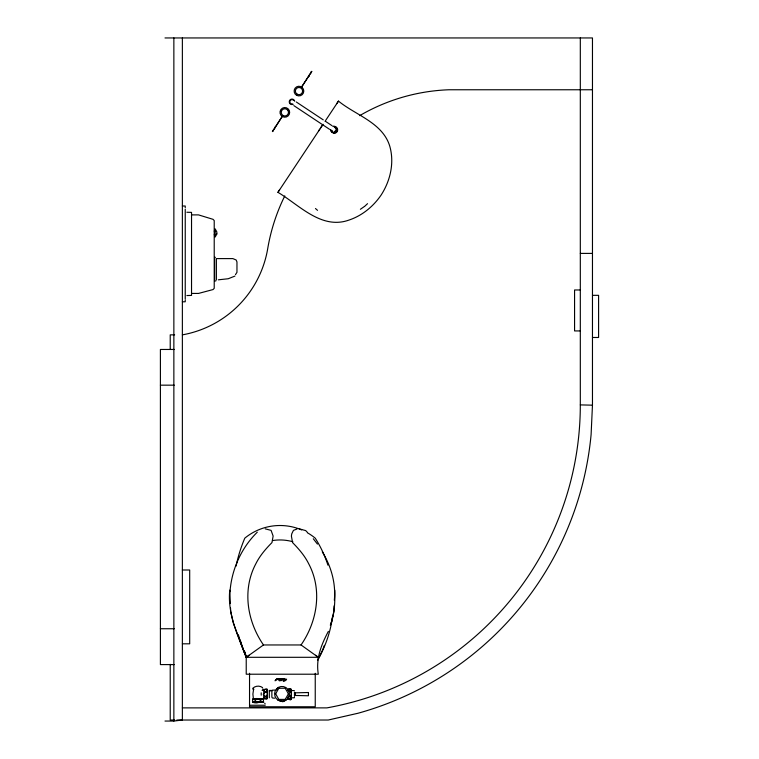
<?xml version="1.0" encoding="UTF-8"?>
<svg xmlns="http://www.w3.org/2000/svg" width="759" height="759" viewBox="0 0 759 759"><rect width="100%" height="100%" fill="white"/><g stroke="black" fill="none" stroke-linecap="round" stroke-linejoin="round"><path stroke-width="1.14" d="M334.093 605.872L333.865 611.488L331.256 622.778M334.33 600.255C336.019 583.358 331.123 566.242 322.3 551.888M164.997 37.95L592.466 37.95L592.466 405.173L591.1 434.575A319.994 319.994 0 0 1 358.011 713.251L328.258 720.025L176.847 720.025M288.259 690.254C287.727 687.597 292.794 688.565 291.114 691.107M263.99 689.656C264.749 696.411 271.267 686.155 263.99 689.656L263.933 698.527L266.732 699.048L267.234 697.113M288.192 690.567L288.23 689.997M294.473 697.217L294.283 697.806L291.152 697.806M230.015 591.603C231.656 569.383 241.353 547.789 257.301 532.163M288.23 698.422C291.323 690.775 292.794 704.836 288.259 697.948A7.448 4.62 0 0 0 288.325 698.944L291.171 698.944A7.448 4.62 0 0 0 291.171 697.663L290.991 697.36M264.018 697.113L263.99 698.489M245.024 651.943L246.229 657.303L246.229 674.21L318.296 674.21C315.735 658.708 321.275 644.657 328.372 631.365M331.19 623.054L330.355 625.255C334.672 614.078 335.08 601.972 334.747 590.141M263.696 701.819C256.324 704.542 264.948 692.806 263.24 702.36A7.078 4.355 -89.5 0 1 262.918 702.436M252.605 701.828L252.633 699.2L254.028 698.963C251.988 698.043 257.358 700.415 254.293 702.284A7.078 4.355 -89.5 0 1 252.946 702.331L252.491 701.819L253.155 702.407M315.564 655.254L318.296 657.303L246.229 657.303L263.477 644.96L301.048 644.96C317.357 621.346 322.518 589.847 308.704 563.785C304.729 555.787 298.837 548.918 292.576 542.609L291.399 536.063L291.76 533.824L293.439 530.38L297.006 529.014M275.64 693.84L278.838 688.252M285.213 699.409L288.411 693.821M254.037 698.849C263.534 696.753 261.181 704.959 253.079 702.426M311.275 72.124L301.323 87.475M309.283 75.132L308.704 76.384L309.492 75.198M311.797 71.327L310.697 72.978L311.427 72.276M279.587 189.797L277.936 192.331C299.207 204.939 321.351 229.873 348.827 220.129C362.081 215.736 373.267 206.533 381.103 195.082C390.354 180.813 394.528 162.805 389.775 146.212C382.631 122.626 355.753 115.273 338.476 101.099L325.023 121.374M288.192 697.967L287.528 697.938M291.171 690.538L288.325 690.538A7.448 4.62 0 0 1 288.325 689.257L291.171 689.314A7.448 4.62 0 0 1 291.171 690.538L294.378 690.614M274.767 127.673L275.261 126.933M311.702 71.479L311.247 72.152M272.434 131.203L273.041 130.282M273.221 130.406L272.434 131.601L272.908 130.491M275.441 127.057L274.957 127.797M301.266 87.57L311.399 71.934M311.465 71.839L311.209 72.219M272.842 130.994L282.576 115.89L273.031 130.709M318.457 131.108L319.729 129.201M323.078 124.296L277.946 192.321M320.383 128.214L322.357 125.254M336.768 103.622L338.476 101.099M267.026 691.041L267.234 690.756A5.93 3.757 0 0 0 267.234 689.514L264.018 689.542A5.93 3.757 0 0 0 264.018 690.756L264.227 691.041M262.861 702.398L255.47 701.733L255.707 699.115L261.039 698.83M276.086 690.168L278.515 687.455M277.263 688.973L277.955 688.309M364.605 206.391L367.536 203.668M235.47 274.625L236.96 272.329L236.96 261.931L236.163 260.005L232.861 258.601L216.381 258.601L216.381 279.777M246.229 657.303L248.971 655.254M216.011 280.792L214.636 281.153L214.636 257.292L215.328 257.292M266.732 696.326C270.555 687.028 257.481 695.529 266.732 696.326L267.234 697.388A5.93 3.757 0 0 1 267.234 698.631L264.018 698.603A5.93 3.757 0 0 1 264.018 697.388L266.732 696.971M283.781 679.134L282.898 679.912L282.746 679.077L280.745 680.832L281.969 679.324L280.678 678.935L279.217 680.776L281.864 678.935L282.528 679.001L281.969 679.666L283.297 678.954L282.86 679.675L284.321 678.963L283.97 679.599C286.361 678.081 282.955 680.462 283.961 679.039M360.383 209.294L364.358 206.524M288.771 696.857L288.771 696.126C292.414 697.9 292.329 689.912 288.771 691.658M234.939 276.086L228.231 278.743L218.326 279.824M287.452 699.058L282.756 701.79L279.938 700.149M285.128 700.32L281.817 701.316L278.515 700.32M186.875 295.545L191.534 295.412L191.534 212.387L186.875 212.254M164.997 721.05L173.858 721.05L182.369 720.025L182.369 37.95M253.402 698.982L252.899 694.03L253.629 689.106M250.356 705.234L265.223 705.234M272.405 690.225L274.654 690.035M262.377 689.134L263.136 689.106M262.149 698.963L263.098 698.906L261.883 698.935M253.563 701.62L254.237 701.591M254.739 699.437L255.47 699.428M254.739 701.733L255.47 701.733M258.088 698.897L254.293 698.935A7.078 4.355 -89.5 0 0 252.946 698.973L252.481 699.513M256.618 701.563L259.559 701.563M592.466 89.761L448.996 89.761A190.803 190.803 0 0 0 359.681 115.643M182.369 206.012L185.243 206.012L185.243 207.719M191.534 214.892L198.516 214.892L213.023 219.323L214.218 220.565L214.218 288.325L213.023 289.568L198.516 293.429L191.534 293.429M214.218 231.106L215.177 231.106M214.218 234.787L215.177 234.787M580.312 253.402L592.466 253.402M580.312 289.976L574.572 289.976L574.572 330.933L580.312 330.933M592.466 295.327L598.595 295.327L598.595 337.48L592.466 337.48M182.369 301.788L185.243 301.788L185.243 300.061M174.636 334.861L170.225 334.861L170.225 349.083M174.276 349.463L160.405 349.463L160.405 664.59L174.276 664.59M160.405 385.164L174.276 385.164M182.369 570L189.693 570L189.693 643.812L182.369 643.812M160.405 628.746L174.276 628.746M278.838 688.271L285.213 688.252L288.411 693.84M262.121 690.386L263.971 690.386M272.5 690.443L269.322 690.443L269.322 697.844M269.322 690.87L272.5 690.87M285.213 699.39L278.838 699.409L275.64 693.821M182.369 707.881L326.892 707.881A307.831 307.831 0 0 0 580.312 404.898L580.312 37.95M174.636 720.025L170.225 720.025L170.225 664.324M259.54 698.897L262.149 698.849M260.214 699.418L260.982 699.428M260.214 701.724L260.982 701.733M580.312 404.898L592.466 405.173M253.8 689.134L252.794 689.077L252.794 688.252C255.422 685.747 259.711 685.358 262.614 687.635M261.95 701.591L262.623 701.62M265.252 528.852L271.096 530.38L273.126 536.063L271.95 542.609C265.688 548.918 259.806 555.787 255.83 563.785C242.007 589.847 247.168 621.346 263.477 644.96M272.405 697.995L274.654 698.176M263.696 699.513L263.24 699.001A7.078 4.355 -89.5 0 0 262.197 698.982M299.274 528.852L305.697 530.598L307.224 532.163M296.257 101.953L323.268 119.875M293.828 105.605L329.529 129.305M325.829 121.573L331.958 125.643M301.048 644.96L318.296 657.303M315.478 208.526L317.537 210.347M277.756 699.371L278.591 700.215M264.673 703.147L265.147 703.868M313.287 538.757L317.442 544.099M230.338 603.623L229.778 590.141C227.283 613.984 238.079 635.9 246.277 657.56L233.336 623.054L230.66 611.488L230.527 608.12M315.241 673.318L315.241 706.771L249.54 706.771L249.54 673.271M294.862 692.834L294.862 695.462M294.473 692.085L294.473 696.24M291.238 689.381L291.238 698.821M290.725 690.965L290.725 691.658M290.725 696.126L290.725 696.857M288.287 696.468L288.259 698.821M271.864 691.895L271.864 697.341M267.31 689.618L267.31 696.62M266.732 691.421L266.732 692.104M264.521 691.421L264.521 692.104M264.521 696.326L264.521 696.971M261.2 692.825L261.2 695.178M185.243 209.247L185.243 299.037M173.858 37.95L173.858 721.05M182.369 334.861A105.425 105.425 0 0 0 267.709 248.658A190.803 190.803 0 0 1 284.796 195.888M292.443 103.974A2.192 2.192 0 0 1 289.929 101.118A2.192 2.192 0 0 1 293.648 100.368M334.985 127.664A2.192 2.154 -56.3 0 1 335.715 128.499M335.933 129.599A2.192 2.154 -56.3 0 1 334.178 131.62M335.801 132.265A2.818 2.789 -56.1 0 0 336.37 131.8A2.6 2.571 -56.1 0 1 335.81 132.151M335.136 132.569A2.818 2.789 -56.1 0 1 332.414 131.924M331.958 131.354A2.818 2.789 -56.1 0 1 331.655 130.69M334.283 127.066A2.818 2.789 -56.1 0 1 335.004 127.142M335.687 127.398A2.818 2.789 -56.1 0 1 336.275 127.825M332.755 126.307A3.264 3.235 -56.1 0 1 336.844 128.755A3.264 3.235 -56.1 0 1 334.026 132.654A3.264 3.235 -56.1 0 1 330.431 129.523M334.339 126.668A3.264 3.235 -56.1 0 1 337.66 129.817A3.264 3.235 -56.1 0 1 334.491 133.176A3.264 3.235 -56.1 0 1 331.18 130.026M335.81 127.474A2.818 2.789 -56.1 0 1 336.854 128.47M337.186 130.595A2.818 2.789 -56.1 0 1 333.116 132.427M332.527 132A2.818 2.789 -56.1 0 1 331.778 130.766M335.193 132.436A2.6 2.571 -56.1 0 1 333.856 132.474M335.696 127.673A2.6 2.571 -56.1 0 1 336.246 128.062M336.218 131.649A2.6 2.571 -56.1 0 1 335.687 132.075M332.138 131.241A2.6 2.571 -56.1 0 1 331.873 130.624M293.23 104.277A2.751 2.751 0 0 1 289.445 102.826A2.751 2.751 0 0 1 291.228 99.182A2.751 2.751 0 0 1 294.701 101.27M288.847 111.298A4.156 4.156 0 0 1 288.847 113.442M280.821 111.288A4.156 4.156 0 0 1 281.238 110.292M287.775 109.438A4.156 4.156 0 0 1 288.429 110.292M246.125 656.307A116.601 116.601 0 0 1 240.29 640.15M246.115 656.231A147.066 147.066 0 0 1 238.383 634.828M236.087 566.091A147.066 147.066 0 0 1 244.796 538.169A55.312 55.312 0 0 1 301.693 529.934M307.395 532.761A55.312 55.312 0 0 1 315.241 538.169A117.142 117.142 0 0 1 327.926 565.151M332.698 615.454A117.142 117.142 0 0 1 317.547 660.245M324.378 645.349A92.835 92.835 0 0 1 317.509 660.273M272.453 540.569A47.2 47.2 0 0 1 292.889 541.746M280.09 679.096C281.532 679.362 277.433 679.466 280.09 679.096M277.234 679.087C277.946 679.713 279.151 678.309 278.192 679.647L279.426 679.001L276.352 679.76L276.988 679.058L275.071 680.814L276.589 678.935L277.234 679.087M283.24 680.927C284.929 682.445 288.259 677.189 285.735 679.912L285.223 678.954L285.517 679.874L283.24 680.927M279.274 680.652L280.394 679.637L279.331 680.567M281.428 679.628L282.016 679.362L281.428 679.628M279.929 679.077L279.141 679.713L279.929 679.077M216.837 233.971L215.177 237.026L215.177 228.876L216.837 231.931L216.837 233.971M308.429 692.512L295.298 692.834L295.298 695.462L308.429 695.775L308.429 692.512M296.541 95.264A4.829 4.829 0 0 0 303.79 91.08A4.829 4.829 0 0 0 296.551 86.896A4.829 4.829 0 0 0 296.541 95.264M297.177 94.211A3.615 3.615 0 0 0 302.594 91.089A3.615 3.615 0 0 0 297.177 87.959A3.615 3.615 0 0 0 297.177 94.211M283.05 115.501A3.615 3.615 0 0 0 288.467 112.379A3.615 3.615 0 0 0 283.05 109.249A3.615 3.615 0 0 0 283.05 115.501M282.414 116.554A4.829 4.829 0 0 0 289.663 112.37A4.829 4.829 0 0 0 282.424 108.186A4.829 4.829 0 0 0 282.414 116.554M278.05 700.168A7.429 7.429 0 0 0 289.454 694.191A7.429 7.429 0 0 0 278.572 687.312A7.429 7.429 0 0 0 278.05 700.168"/></g></svg>
